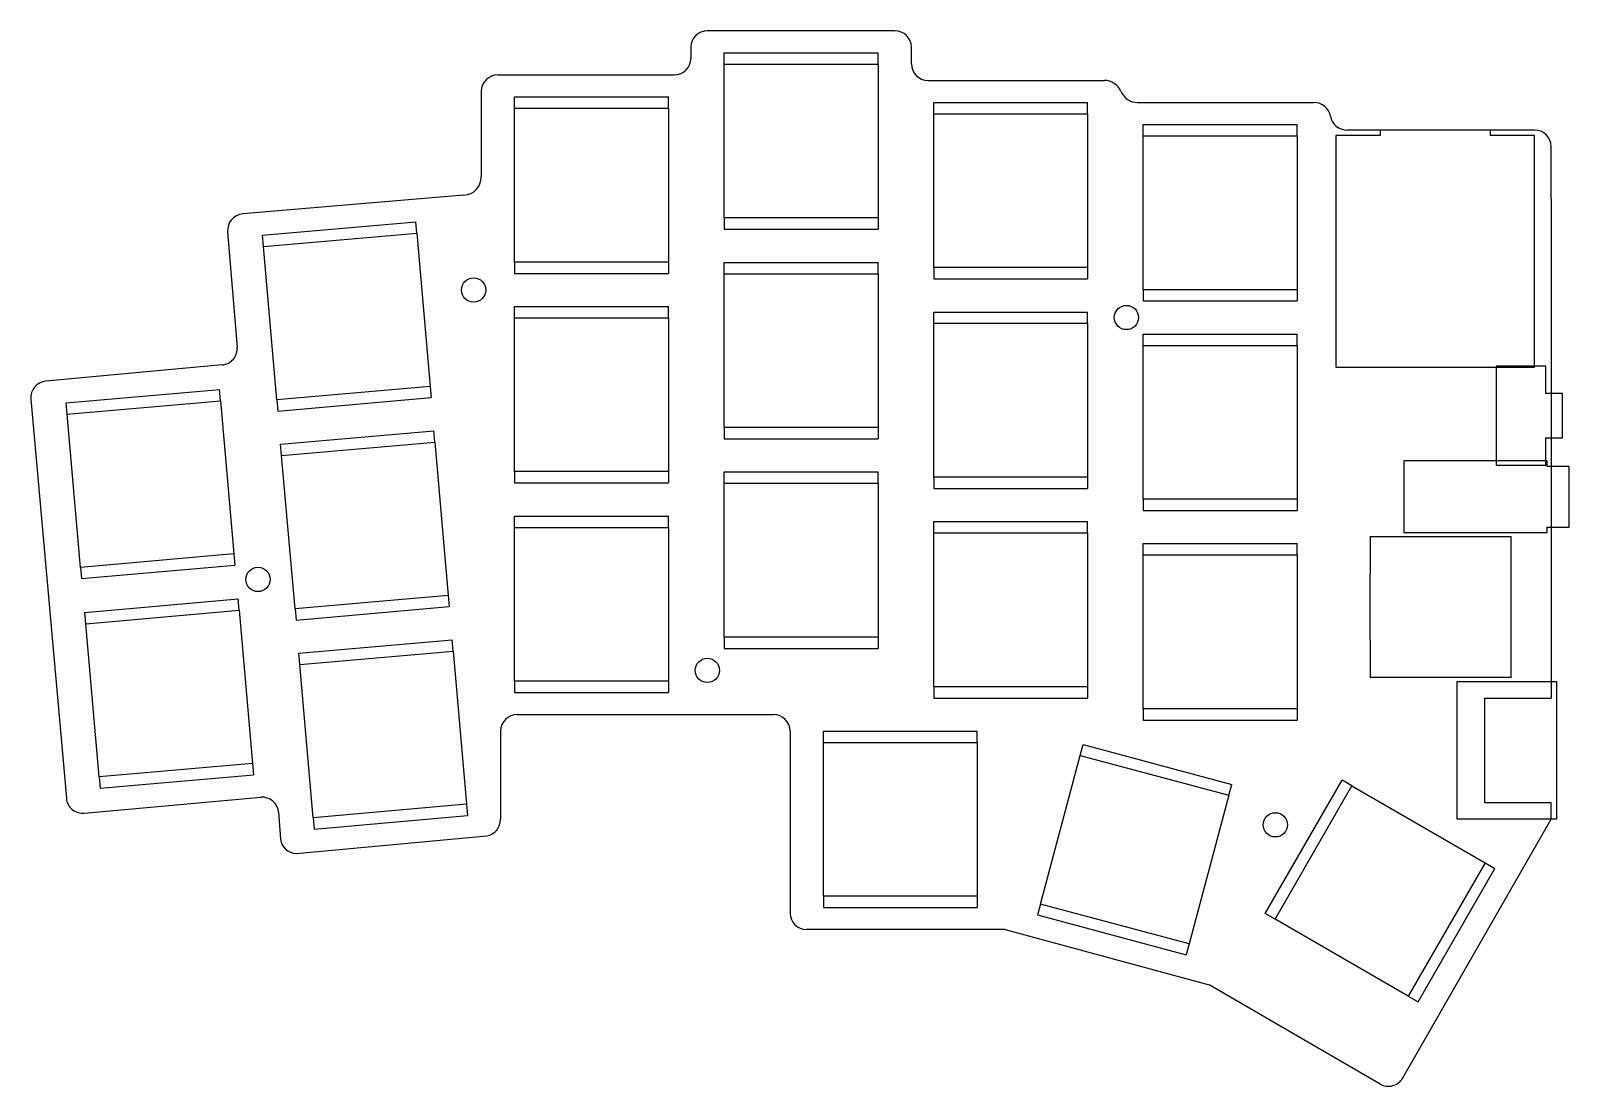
# Model space of a CAD drawing. Extents: x -141 to -1, y -96 to 0.
import ezdxf

# ---------------------------------------------------------------- set-up
doc = ezdxf.new("R2010")
doc.units = 0
doc.layers.add('BLACK', color=7, linetype='CONTINUOUS')

msp = doc.modelspace()

# ---------------------------------------------------------------- linework, layer by layer
at = {"layer": 'BLACK', "linetype": 'CONTINUOUS'}
for p, q in [((-62.5, 0), (-79.5, 0)), ((-81, -1.5), (-81, -2.5)), ((-77.975, -3.025), (-77.975, -2)), ((-77.975, -2), (-64.025, -2)), ((-64.025, -3.025), (-64.025, -2)), ((-61, -3), (-61, -1.5)), ((-98.5, -4), (-82.5, -4)), ((-77.975, -3.025), (-64.025, -3.025)), ((-77.975, -16.975), (-77.975, -3.025)), ((-64.025, -3.025), (-64.025, -16.975)), ((-100, -5.5), (-100, -13.25)), ((-59.5, -4.5), (-43.5, -4.5)), ((-96.975, -6), (-83.025, -6)), ((-96.975, -7.025), (-96.975, -6)), ((-83.025, -7.025), (-83.025, -6)), ((-58.975, -7.525), (-58.975, -6.5)), ((-58.975, -6.5), (-45.025, -6.5)), ((-45.025, -7.525), (-45.025, -6.5)), ((-40.5, -6.5), (-24.5, -6.5)), ((-96.975, -7.025), (-83.025, -7.025)), ((-96.975, -20.975), (-96.975, -7.025)), ((-83.025, -7.025), (-83.025, -20.975)), ((-58.975, -7.525), (-45.025, -7.525)), ((-58.975, -21.475), (-58.975, -7.525)), ((-45.025, -7.525), (-45.025, -21.475)), ((-39.975, -9.525), (-39.975, -8.5)), ((-39.975, -8.5), (-26.025, -8.5)), ((-39.975, -9.525), (-26.025, -9.525)), ((-39.975, -23.475), (-39.975, -9.525)), ((-26.025, -9.525), (-26.025, -8.5)), ((-26.025, -9.525), (-26.025, -23.475)), ((-18.5, -9.5), (-22.5, -9.5)), ((-22.5, -9.5), (-22.5, -30.5)), ((-4.5, -9), (-21.5, -9)), ((-8.5, -9), (-18.5, -9)), ((-18.5, -9), (-18.5, -9.5)), ((-8.5, -9.5), (-8.5, -9)), ((-4.5, -9.5), (-8.5, -9.5)), ((-4.5, -30.5), (-4.5, -9.5)), ((-3, -15.25), (-3, -10.5)), ((-101.574, -14.9002), (-121.636, -16.5998)), ((-3, -15.25), (-3, -58.25)), ((-119.846, -18.5384), (-105.949, -17.3225)), ((-105.859, -18.3436), (-105.949, -17.3225)), ((-77.975, -16.975), (-77.975, -18)), ((-64.025, -16.975), (-77.975, -16.975)), ((-77.975, -18), (-64.025, -18)), ((-64.025, -16.975), (-64.025, -18)), ((-123, -18.2248), (-122.13, -28.6744)), ((-119.756, -19.5595), (-119.846, -18.5384)), ((-119.756, -19.5595), (-105.859, -18.3436)), ((-105.859, -18.3436), (-104.644, -32.2405)), ((-118.541, -33.4564), (-119.756, -19.5595)), ((-96.975, -20.975), (-96.975, -22)), ((-83.025, -20.975), (-96.975, -20.975)), ((-96.975, -22), (-83.025, -22)), ((-83.025, -20.975), (-83.025, -22)), ((-77.975, -22.025), (-77.975, -21)), ((-77.975, -21), (-64.025, -21)), ((-77.975, -22.025), (-64.025, -22.025)), ((-77.975, -35.975), (-77.975, -22.025)), ((-64.025, -22.025), (-64.025, -21)), ((-64.025, -22.025), (-64.025, -35.975)), ((-58.975, -21.475), (-58.975, -22.5)), ((-45.025, -21.475), (-58.975, -21.475)), ((-45.025, -21.475), (-45.025, -22.5)), ((-58.975, -22.5), (-45.025, -22.5)), ((-39.975, -23.475), (-39.975, -24.5)), ((-26.025, -23.475), (-39.975, -23.475)), ((-26.025, -23.475), (-26.025, -24.5)), ((-96.975, -25), (-83.025, -25)), ((-96.975, -26.025), (-96.975, -25)), ((-83.025, -26.025), (-83.025, -25)), ((-39.975, -24.5), (-26.025, -24.5)), ((-96.975, -26.025), (-83.025, -26.025)), ((-96.975, -39.975), (-96.975, -26.025)), ((-83.025, -26.025), (-83.025, -39.975)), ((-58.975, -25.5), (-45.025, -25.5)), ((-58.975, -26.525), (-58.975, -25.5)), ((-45.025, -26.525), (-45.025, -25.5)), ((-58.975, -26.525), (-45.025, -26.525)), ((-58.975, -40.475), (-58.975, -26.525)), ((-45.025, -26.525), (-45.025, -40.475)), ((-39.975, -27.5), (-26.025, -27.5)), ((-39.975, -28.525), (-39.975, -27.5)), ((-26.025, -28.525), (-26.025, -27.5)), ((-39.975, -28.525), (-26.025, -28.525)), ((-39.975, -42.475), (-39.975, -28.525)), ((-26.025, -28.525), (-26.025, -42.475)), ((-123.493, -30.2994), (-139.482, -31.775)), ((-22.5, -30.5), (-4.5, -30.5)), ((-7.975, -30.4), (-7.975, -39.4)), ((-3.475, -30.4), (-7.975, -30.4)), ((-3.475, -32.9), (-3.475, -30.4)), ((-140.845, -33.4), (-137.625, -69.5816)), ((-137.646, -33.7384), (-123.749, -32.5225)), ((-123.659, -33.5436), (-123.749, -32.5225)), ((-104.644, -32.2405), (-118.541, -33.4564)), ((-118.541, -33.4564), (-118.451, -34.4775)), ((-118.451, -34.4775), (-104.554, -33.2616)), ((-104.644, -32.2405), (-104.554, -33.2616)), ((-1.975, -32.9), (-3.475, -32.9)), ((-1.975, -36.9), (-1.975, -32.9)), ((-137.556, -34.7595), (-137.646, -33.7384)), ((-137.556, -34.7595), (-123.659, -33.5436)), ((-136.341, -48.6564), (-137.556, -34.7595)), ((-123.659, -33.5436), (-122.444, -47.4405)), ((-77.975, -35.975), (-77.975, -37)), ((-64.025, -35.975), (-77.975, -35.975)), ((-64.025, -35.975), (-64.025, -37)), ((-118.196, -37.4884), (-104.299, -36.2725)), ((-118.106, -38.5095), (-118.196, -37.4884)), ((-118.106, -38.5095), (-104.209, -37.2936)), ((-104.209, -37.2936), (-104.299, -36.2725)), ((-104.209, -37.2936), (-102.994, -51.1905)), ((-77.975, -37), (-64.025, -37)), ((-3.475, -36.9), (-1.975, -36.9)), ((-3.475, -39.4), (-3.475, -36.9)), ((-116.891, -52.4064), (-118.106, -38.5095)), ((-16.35, -39), (-16.35, -45.5)), ((-3.35, -39), (-16.35, -39)), ((-3.35, -39.5), (-3.35, -39)), ((-96.975, -39.975), (-96.975, -41)), ((-83.025, -39.975), (-96.975, -39.975)), ((-83.025, -39.975), (-83.025, -41)), ((-77.975, -40), (-64.025, -40)), ((-77.975, -41.025), (-77.975, -40)), ((-64.025, -41.025), (-64.025, -40)), ((-7.975, -39.4), (-3.475, -39.4)), ((-1.35, -39.5), (-3.35, -39.5)), ((-1.35, -45), (-1.35, -39.5)), ((-96.975, -41), (-83.025, -41)), ((-77.975, -41.025), (-64.025, -41.025)), ((-77.975, -54.975), (-77.975, -41.025)), ((-64.025, -41.025), (-64.025, -54.975)), ((-58.975, -40.475), (-58.975, -41.5)), ((-45.025, -40.475), (-58.975, -40.475)), ((-58.975, -41.5), (-45.025, -41.5)), ((-45.025, -40.475), (-45.025, -41.5)), ((-39.975, -42.475), (-39.975, -43.5)), ((-26.025, -42.475), (-39.975, -42.475)), ((-26.025, -42.475), (-26.025, -43.5)), ((-96.975, -45.025), (-96.975, -44)), ((-96.975, -44), (-83.025, -44)), ((-83.025, -45.025), (-83.025, -44)), ((-58.975, -45.525), (-58.975, -44.5)), ((-58.975, -44.5), (-45.025, -44.5)), ((-45.025, -45.525), (-45.025, -44.5)), ((-39.975, -43.5), (-26.025, -43.5)), ((-96.975, -45.025), (-83.025, -45.025)), ((-96.975, -58.975), (-96.975, -45.025)), ((-83.025, -45.025), (-83.025, -58.975)), ((-58.975, -45.525), (-45.025, -45.525)), ((-58.975, -59.475), (-58.975, -45.525)), ((-45.025, -45.525), (-45.025, -59.475)), ((-19.4, -45.85), (-19.4, -49.25)), ((-19.4, -45.85), (-6.6, -45.85)), ((-16.35, -45.5), (-3.35, -45.5)), ((-6.6, -49.25), (-6.6, -45.85)), ((-3.35, -45), (-1.35, -45)), ((-3.35, -45.5), (-3.35, -45)), ((-39.975, -47.525), (-39.975, -46.5)), ((-39.975, -46.5), (-26.025, -46.5)), ((-26.025, -47.525), (-26.025, -46.5)), ((-122.444, -47.4405), (-136.341, -48.6564)), ((-136.341, -48.6564), (-136.251, -49.6775)), ((-136.251, -49.6775), (-122.354, -48.4616)), ((-122.444, -47.4405), (-122.354, -48.4616)), ((-39.975, -47.525), (-26.025, -47.525)), ((-39.975, -61.475), (-39.975, -47.525)), ((-26.025, -47.525), (-26.025, -61.475)), ((-19.4, -55.25), (-19.4, -49.25)), ((-6.6, -55.25), (-6.6, -49.25)), ((-135.946, -52.7384), (-122.049, -51.5225)), ((-121.959, -52.5436), (-122.049, -51.5225)), ((-102.994, -51.1905), (-116.891, -52.4064)), ((-102.994, -51.1905), (-102.904, -52.2116)), ((-135.856, -53.7595), (-135.946, -52.7384)), ((-135.856, -53.7595), (-121.959, -52.5436)), ((-121.959, -52.5436), (-120.744, -66.4405)), ((-116.891, -52.4064), (-116.801, -53.4275)), ((-116.801, -53.4275), (-102.904, -52.2116)), ((-134.641, -67.6564), (-135.856, -53.7595)), ((-116.546, -56.4384), (-102.649, -55.2225)), ((-102.559, -56.2436), (-102.649, -55.2225)), ((-77.975, -54.975), (-77.975, -56)), ((-64.025, -54.975), (-77.975, -54.975)), ((-64.025, -54.975), (-64.025, -56)), ((-19.4, -55.25), (-19.4, -58.65)), ((-6.6, -58.65), (-6.6, -55.25)), ((-116.456, -57.4595), (-116.546, -56.4384)), ((-116.456, -57.4595), (-102.559, -56.2436)), ((-102.559, -56.2436), (-101.344, -70.1405)), ((-77.975, -56), (-64.025, -56)), ((-115.241, -71.3564), (-116.456, -57.4595)), ((-3, -58.25), (-3, -60.5)), ((-96.975, -58.975), (-96.975, -60)), ((-83.025, -58.975), (-96.975, -58.975)), ((-83.025, -58.975), (-83.025, -60)), ((-58.975, -59.475), (-58.975, -60.5)), ((-45.025, -59.475), (-58.975, -59.475)), ((-45.025, -59.475), (-45.025, -60.5)), ((-6.6, -58.65), (-19.4, -58.65)), ((-11.5, -71.5), (-11.5, -59)), ((-11.5, -59), (-2.5, -59)), ((-2.5, -59), (-2.5, -71.5)), ((-96.975, -60), (-83.025, -60)), ((-58.975, -60.5), (-45.025, -60.5)), ((-9, -60.5), (-3, -60.5)), ((-9, -70), (-9, -60.5)), ((-96.75, -62), (-73.5, -62)), ((-39.975, -61.475), (-39.975, -62.5)), ((-26.025, -61.475), (-39.975, -61.475)), ((-39.975, -62.5), (-26.025, -62.5)), ((-26.025, -61.475), (-26.025, -62.5)), ((-98.25, -63.5), (-98.25, -71.5)), ((-72, -63.5), (-72, -80)), ((-68.975, -64.525), (-68.975, -63.5)), ((-68.975, -63.5), (-55.025, -63.5)), ((-55.025, -64.525), (-55.025, -63.5)), ((-68.975, -64.525), (-55.025, -64.525)), ((-68.975, -78.475), (-68.975, -64.525)), ((-55.025, -64.525), (-55.025, -78.475)), ((-45.6821, -65.7074), (-45.4168, -64.7173)), ((-45.4168, -64.7173), (-31.9421, -68.3279)), ((-120.744, -66.4405), (-134.641, -67.6564)), ((-120.744, -66.4405), (-120.654, -67.4616)), ((-49.2926, -79.1821), (-45.6821, -65.7074)), ((-45.6821, -65.7074), (-32.2074, -69.3179)), ((-134.641, -67.6564), (-134.551, -68.6775)), ((-134.551, -68.6775), (-120.654, -67.4616)), ((-32.2074, -69.3179), (-31.9421, -68.3279)), ((-28.9157, -80.0405), (-21.9407, -67.9595)), ((-21.053, -68.472), (-21.9407, -67.9595)), ((-136, -70.9452), (-120, -69.5)), ((-32.2074, -69.3179), (-35.8179, -82.7926)), ((-28.028, -80.553), (-21.053, -68.472)), ((-21.053, -68.472), (-8.972, -75.447)), ((-118.375, -70.8636), (-118.2, -73.3)), ((-101.344, -70.1405), (-115.241, -71.3564)), ((-101.344, -70.1405), (-101.254, -71.1616)), ((-3, -70), (-9, -70)), ((-3, -71.5), (-3, -70)), ((-115.241, -71.3564), (-115.151, -72.3775)), ((-115.151, -72.3775), (-101.254, -71.1616)), ((-16.451, -94.951), (-3, -71.5)), ((-2.5, -71.5), (-11.5, -71.5)), ((-116.8, -74.6), (-99.5, -73)), ((-8.972, -75.447), (-15.947, -87.528)), ((-15.0593, -88.0405), (-8.0843, -75.9595)), ((-8.972, -75.447), (-8.0843, -75.9595)), ((-68.975, -78.475), (-68.975, -79.5)), ((-55.025, -78.475), (-68.975, -78.475)), ((-68.975, -79.5), (-55.025, -79.5)), ((-55.025, -78.475), (-55.025, -79.5)), ((-49.2926, -79.1821), (-49.5579, -80.1721)), ((-35.8179, -82.7926), (-49.2926, -79.1821)), ((-49.5579, -80.1721), (-36.0832, -83.7827)), ((-28.028, -80.553), (-28.9157, -80.0405)), ((-15.947, -87.528), (-28.028, -80.553)), ((-52.5, -81.5), (-70.5, -81.5)), ((-52.5, -81.5), (-34, -86.5)), ((-35.8179, -82.7926), (-36.0832, -83.7827)), ((-18.5, -95.5), (-34, -86.5)), ((-15.947, -87.528), (-15.0593, -88.0405))]:
    msp.add_line(p, q, dxfattribs=at)
at = {"layer": 'BLACK'}
for centre in [(-100.7, -23.5), (-41.5, -26), (-120.25, -49.75), (-79.5, -58), (-28, -72)]:
    msp.add_circle(centre, 1.1, dxfattribs=at)
for centre, radius, start, end in [((-79.5, -1.5), 1.5, 90, 180), ((-62.5, -1.5), 1.5, 0, 90), ((-82.5, -2.5), 1.5, -90, 0), ((-98.5, -5.5), 1.5, 90, 180), ((-59.5, -3), 1.5, -180, -90), ((-43.5, -6.125), 1.625, 22.6199, 90), ((-40.5, -4.875), 1.625, -157.38, -90), ((-24.5, -8.025), 1.525, 10.3889, 90), ((-21.5, -7.475), 1.525, -169.611, -90), ((-4.5, -10.5), 1.5, 0, 90), ((-101.652, -13.25), 1.652, -87.3009, 0), ((-121.506, -18.0941), 1.5001, -264.996, -175.002), ((-123.624, -28.8051), 1.4999, -85.003, 5.00081), ((-139.351, -33.2693), 1.5, -264.999, -175.001), ((-96.75, -63.5), 1.5, 90, 180), ((-73.5, -63.5), 1.5, 0, 90), ((-136.131, -69.451), 1.4999, -175.004, -84.9971), ((-119.869, -70.9944), 1.5001, 5.00405, 94.9984), ((-99.775, -71.5), 1.525, -79.6111, 0), ((-116.751, -73.1431), 1.4577, -173.821, -91.9342), ((-70.5, -80), 1.5, -180, -90), ((-17.75, -94.201), 1.5, -120.001, -29.9987)]:
    msp.add_arc(centre, radius, start, end, dxfattribs=at)

doc.saveas('drawing.dxf')
